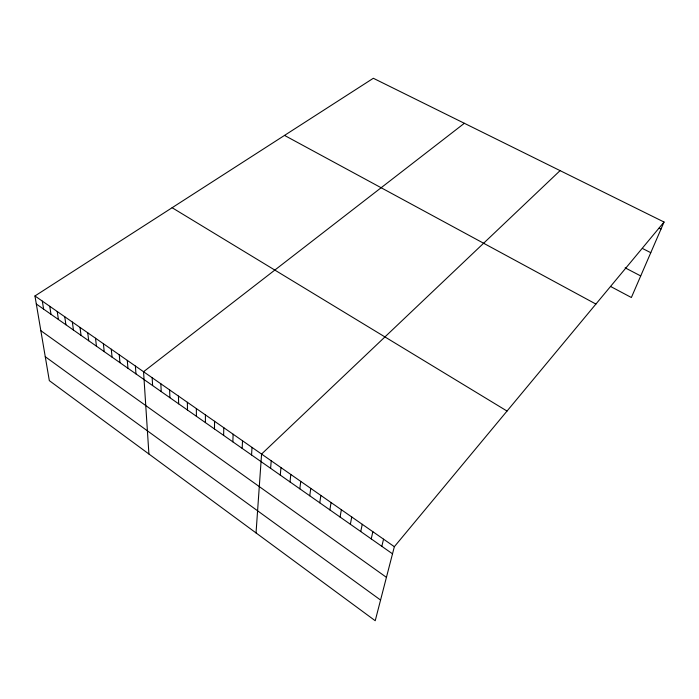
<?xml version="1.0" encoding="UTF-8"?>
<svg xmlns="http://www.w3.org/2000/svg" width="699" height="699" viewBox="0 0 699 699"><rect width="100%" height="100%" fill="white"/><g stroke="black" fill="none" stroke-linecap="round" stroke-linejoin="round"><path stroke-width="1.05" d="M205.401 422.598L205.419 414.891M214.471 428.959L214.576 421.279M223.619 435.381L223.802 427.718M232.854 441.855L233.125 434.219M242.169 448.382L242.518 440.772M251.561 454.97L252.007 447.386M256.035 532.926L261.575 454.062L560.091 170.626M270.609 468.33L271.229 460.798M280.264 475.102L280.972 467.605M289.998 481.934L290.81 474.464M299.827 488.828L300.736 481.384M309.753 495.783L310.749 488.374M319.758 502.808L320.858 495.425M329.867 509.894L331.064 502.546M340.063 517.042L341.365 509.728M350.356 524.267L351.763 516.98M360.745 531.555L362.257 524.311M371.23 538.912L372.855 531.703M381.82 546.33L383.55 539.165M664.05 222.037L394.35 546.697L375.223 620.729L49.323 380.64L34.95 295.965L373.336 78.271L664.05 222.037L631.372 297.512L610.515 286.433M464.354 123.286L143.557 371.737L148.913 454.009M659.157 228.189L660.992 229.097M642.739 248.608L650.778 252.697M625.124 267.822L640.712 275.939M284.519 135.405L595.906 304.065M172.12 207.717L507.028 411.056M34.95 295.965L394.35 546.697M36.313 304.004L392.515 553.826M40.848 330.688L386.433 577.348M45.26 356.708L380.571 600.048M42.316 301.103L43.626 309.133M49.743 306.284L50.992 314.305M57.222 311.501L58.419 319.513M64.762 316.761L65.898 324.755M72.364 322.064L73.439 330.05M80.018 327.412L81.04 335.38M87.742 332.794L88.703 340.754M95.527 338.229L96.427 346.162M103.373 343.698L104.212 351.623M111.281 349.22L112.05 357.128M119.249 354.777L119.957 362.676M127.288 360.387L127.934 368.268M135.388 366.04L135.964 373.904M152.164 377.74L152.609 385.568M160.849 383.803L161.216 391.606M169.612 389.911L169.901 397.705M178.446 396.08L178.664 403.847M187.358 402.292L187.498 410.042M196.349 408.566L196.41 416.289"/></g></svg>
